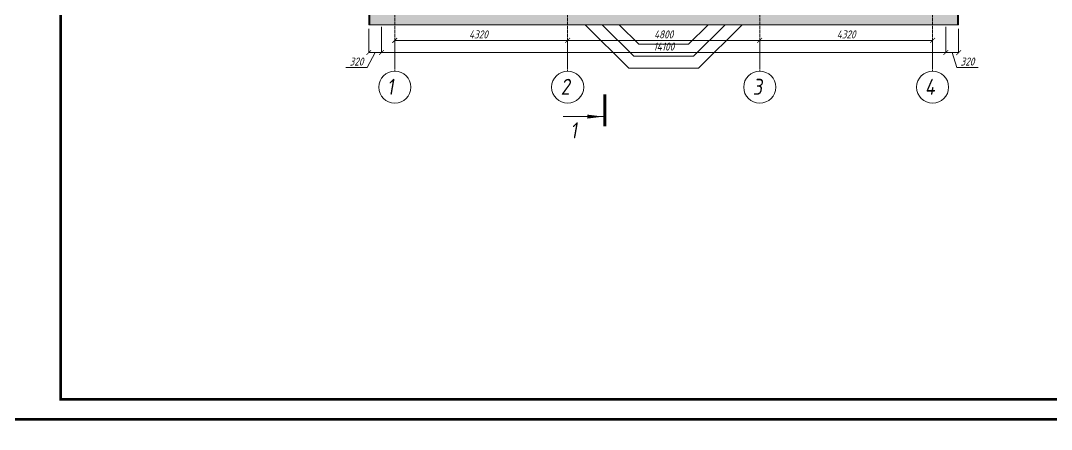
# Model space of a CAD drawing. Header units: millimetres. Extents: x 54 to 1314, y 20 to 614.
# Drawn here: x 484 to 741.6, y 314.4 to 416.6 of the extents above; entities that cross this region are included whole.
import ezdxf

# ---------------------------------------------------------------- set-up
doc = ezdxf.new("R2010")
doc.units = ezdxf.units.MM
doc.linetypes.add('CENTER2', pattern=[1.125, 0.75, -0.125, 0.125, -0.125])
for name, color, linetype, lineweight in [('A_РАЗМ.ОСЕВ.', 4, 'Continuous', 13), ('A_РАЗМ.ОСНОВНЫЕ', 4, 'Continuous', 13), ('А_ВТОРОЙ ПЛАН', 241, 'Continuous', 9), ('А_ПЕРВЫЙ ПЛАН', 102, 'Continuous', 15), ('ЛИСТ', 7, 'Continuous', 18), ('ОСИ', 40, 'CENTER2', 18), ('ШТРИХОВКА', 93, 'Continuous', 9)]:
    doc.layers.add(name, color=color, linetype=linetype, lineweight=lineweight)
doc.styles.add('ROMANS', font='romans.shx', dxfattribs={"width": 0.8, "oblique": 15})
doc.dimstyles.new('100', dxfattribs={"dimtxt": 2, "dimasz": 1.2, "dimexe": 0, "dimexo": 1, "dimgap": 0.5, "dimtad": 1, "dimdec": 0, "dimlfac": 100, "dimdsep": 46, "dimtxsty": 'ROMANS', "dimblk1": 'ARCHTICK', "dimblk2": 'ARCHTICK', "dimsah": 1, "dimcen": 2, "dimclrd": 256, "dimclre": 256, "dimclrt": 256, "dimadec": 0, "dimazin": 2, "dimtfac": 1, "dimtdec": 0, "dimtmove": 1, "dimatfit": 3, "dimfxl": 1, "dimtvp": 1.5, "dimtolj": 1, "dimtzin": 0, "dimlwd": -1, "dimlwe": -1, "dimarcsym": 0})

# ---------------------------------------------------------------- blocks, each defined once
blk = doc.blocks.new('_ARCHTICK')
at = {"color": 0, "linetype": 'ByBlock', "const_width": 0.15}
blk.add_lwpolyline([(-0.5, -0.5), (0.5, 0.5)], dxfattribs=at)
blk = doc.blocks.new('*D377')
at = {"layer": 'A_РАЗМ.ОСЕВ.', "ltscale": 100, "transparency": 16777216}
for p, q in [((577.52, 405), (577.52, 411.69)), ((577.52, 411.69), (620.72, 411.69)), ((620.72, 405), (620.72, 411.69))]:
    blk.add_line(p, q, dxfattribs=at)
at = {"layer": 'Defpoints', "color": 0, "ltscale": 100, "transparency": 16777216}
for p in [(620.72, 411.69), (577.52, 404), (620.72, 404)]:
    blk.add_point(p, dxfattribs=at)
at = {"layer": 'A_РАЗМ.ОСЕВ.', "ltscale": 100, "transparency": 16777216, "xscale": 1.2, "yscale": 1.2, "zscale": 1.2, "rotation": 180}
blk.add_blockref('_ARCHTICK', (577.52, 411.69), dxfattribs=at)
at = {"layer": 'A_РАЗМ.ОСЕВ.', "ltscale": 100, "transparency": 16777216, "xscale": 1.2, "yscale": 1.2, "zscale": 1.2}
blk.add_blockref('_ARCHTICK', (620.72, 411.69), dxfattribs=at)
at = {"layer": 'A_РАЗМ.ОСЕВ.', "ltscale": 100, "transparency": 16777216, "insert": (598.43, 413.19), "char_height": 2, "attachment_point": 5, "style": 'ROMANS'}
blk.add_mtext('\\A1;4320', dxfattribs=at)
blk = doc.blocks.new('*D378')
at = {"layer": 'A_РАЗМ.ОСЕВ.', "ltscale": 100, "transparency": 16777216}
for p, q in [((620.72, 405), (620.72, 411.69)), ((620.72, 411.69), (668.72, 411.69)), ((668.72, 405), (668.72, 411.69))]:
    blk.add_line(p, q, dxfattribs=at)
at = {"layer": 'Defpoints', "color": 0, "ltscale": 100, "transparency": 16777216}
for p in [(668.72, 411.69), (620.72, 404), (668.72, 404)]:
    blk.add_point(p, dxfattribs=at)
at = {"layer": 'A_РАЗМ.ОСЕВ.', "ltscale": 100, "transparency": 16777216, "xscale": 1.2, "yscale": 1.2, "zscale": 1.2, "rotation": 180}
blk.add_blockref('_ARCHTICK', (620.72, 411.69), dxfattribs=at)
at = {"layer": 'A_РАЗМ.ОСЕВ.', "ltscale": 100, "transparency": 16777216, "xscale": 1.2, "yscale": 1.2, "zscale": 1.2}
blk.add_blockref('_ARCHTICK', (668.72, 411.69), dxfattribs=at)
at = {"layer": 'A_РАЗМ.ОСЕВ.', "ltscale": 100, "transparency": 16777216, "insert": (644.72, 413.19), "char_height": 2, "attachment_point": 5, "style": 'ROMANS'}
blk.add_mtext('\\A1;4800', dxfattribs=at)
blk = doc.blocks.new('*D379')
at = {"layer": 'A_РАЗМ.ОСЕВ.', "ltscale": 100, "transparency": 16777216}
for p, q in [((668.72, 405), (668.72, 411.69)), ((668.72, 411.69), (711.92, 411.69)), ((711.92, 405), (711.92, 411.69))]:
    blk.add_line(p, q, dxfattribs=at)
at = {"layer": 'Defpoints', "color": 0, "ltscale": 100, "transparency": 16777216}
for p in [(711.92, 411.69), (668.72, 404), (711.92, 404)]:
    blk.add_point(p, dxfattribs=at)
at = {"layer": 'A_РАЗМ.ОСЕВ.', "ltscale": 100, "transparency": 16777216, "xscale": 1.2, "yscale": 1.2, "zscale": 1.2, "rotation": 180}
blk.add_blockref('_ARCHTICK', (668.72, 411.69), dxfattribs=at)
at = {"layer": 'A_РАЗМ.ОСЕВ.', "ltscale": 100, "transparency": 16777216, "xscale": 1.2, "yscale": 1.2, "zscale": 1.2}
blk.add_blockref('_ARCHTICK', (711.92, 411.69), dxfattribs=at)
at = {"layer": 'A_РАЗМ.ОСЕВ.', "ltscale": 100, "transparency": 16777216, "insert": (690.32, 413.19), "char_height": 2, "attachment_point": 5, "style": 'ROMANS'}
blk.add_mtext('\\A1;4320', dxfattribs=at)
blk = doc.blocks.new('*D389')
at = {"layer": 'A_РАЗМ.ОСНОВНЫЕ', "transparency": 16777216}
for p, q in [((574.22, 415.07), (574.22, 408.65)), ((715.22, 415.07), (715.22, 408.65)), ((574.22, 408.65), (715.22, 408.65))]:
    blk.add_line(p, q, dxfattribs=at)
at = {"layer": 'Defpoints', "color": 0, "transparency": 16777216}
for p in [(574.22, 416.07), (715.22, 416.07), (715.22, 408.65)]:
    blk.add_point(p, dxfattribs=at)
at = {"layer": 'A_РАЗМ.ОСНОВНЫЕ', "transparency": 16777216, "xscale": 1.2, "yscale": 1.2, "zscale": 1.2, "rotation": 180}
blk.add_blockref('_ARCHTICK', (574.22, 408.65), dxfattribs=at)
at = {"layer": 'A_РАЗМ.ОСНОВНЫЕ', "transparency": 16777216, "xscale": 1.2, "yscale": 1.2, "zscale": 1.2}
blk.add_blockref('_ARCHTICK', (715.22, 408.65), dxfattribs=at)
at = {"layer": 'A_РАЗМ.ОСНОВНЫЕ', "transparency": 16777216, "insert": (644.75, 410.15), "char_height": 2, "attachment_point": 5, "style": 'ROMANS'}
blk.add_mtext('\\A1;14100', dxfattribs=at)
blk = doc.blocks.new('*D450')
at = {"layer": 'A_РАЗМ.ОСНОВНЫЕ', "transparency": 16777216}
for p, q in [((574.22, 415.07), (574.22, 408.65)), ((571.02, 414.62), (571.02, 408.65)), ((572.62, 408.65), (570.64, 404.9)), ((574.22, 408.65), (571.02, 408.65)), ((570.64, 404.9), (565.27, 404.9))]:
    blk.add_line(p, q, dxfattribs=at)
at = {"layer": 'Defpoints', "color": 0, "transparency": 16777216}
for p in [(571.02, 415.62), (574.22, 416.07), (571.02, 408.65)]:
    blk.add_point(p, dxfattribs=at)
at = {"layer": 'A_РАЗМ.ОСНОВНЫЕ', "transparency": 16777216, "xscale": 1.2, "yscale": 1.2, "zscale": 1.2, "rotation": 180}
blk.add_blockref('_ARCHTICK', (571.02, 408.65), dxfattribs=at)
at = {"layer": 'A_РАЗМ.ОСНОВНЫЕ', "transparency": 16777216, "xscale": 1.2, "yscale": 1.2, "zscale": 1.2}
blk.add_blockref('_ARCHTICK', (574.22, 408.65), dxfattribs=at)
at = {"layer": 'A_РАЗМ.ОСНОВНЫЕ', "transparency": 16777216, "insert": (567.96, 406.4), "char_height": 2, "attachment_point": 5, "style": 'ROMANS'}
blk.add_mtext('\\A1;320', dxfattribs=at)
blk = doc.blocks.new('*D451')
at = {"layer": 'A_РАЗМ.ОСНОВНЫЕ', "transparency": 16777216}
for p, q in [((715.22, 415.07), (715.22, 408.65)), ((718.42, 414.62), (718.42, 408.65)), ((715.22, 408.65), (718.42, 408.65)), ((716.82, 408.65), (717.95, 404.9)), ((717.95, 404.9), (723.32, 404.9))]:
    blk.add_line(p, q, dxfattribs=at)
at = {"layer": 'Defpoints', "color": 0, "transparency": 16777216}
for p in [(715.22, 416.07), (718.42, 415.62), (718.42, 408.65)]:
    blk.add_point(p, dxfattribs=at)
at = {"layer": 'A_РАЗМ.ОСНОВНЫЕ', "transparency": 16777216, "xscale": 1.2, "yscale": 1.2, "zscale": 1.2, "rotation": 180}
blk.add_blockref('_ARCHTICK', (715.22, 408.65), dxfattribs=at)
at = {"layer": 'A_РАЗМ.ОСНОВНЫЕ', "transparency": 16777216, "xscale": 1.2, "yscale": 1.2, "zscale": 1.2}
blk.add_blockref('_ARCHTICK', (718.42, 408.65), dxfattribs=at)
at = {"layer": 'A_РАЗМ.ОСНОВНЫЕ', "transparency": 16777216, "insert": (720.63, 406.4), "char_height": 2, "attachment_point": 5, "style": 'ROMANS'}
blk.add_mtext('\\A1;320', dxfattribs=at)

msp = doc.modelspace()

# ---------------------------------------------------------------- hatches: boundary and pattern name
at = {"layer": 'ШТРИХОВКА'}
h = msp.add_hatch(dxfattribs=at)
h.set_pattern_fill('SHINGLES', color=30, scale=4, angle=720, pattern_type=2)
h.set_pattern_definition([(360, (-2220.4113, 4956.2288), (2e-15, 4), [1.2, -0.8, 1.2, -0.8]), (360, (-2219.4113, 4958.2288), (2e-15, 4), [1.2, -0.8, 1.2, -0.8]), (90, (-2220.8113, 4956.6288), (-4, 2e-15), [1.6, -2.4]), (90, (-2219.8113, 4958.6288), (-4, 2e-15), [1.6, -2.4]), (90, (-2218.8113, 4956.6288), (-4, 2e-15), [1.6, -2.4]), (90, (-2217.8113, 4958.6288), (-4, 2e-15), [1.6, -2.4]), (225, (-2220.8113, 4956.6288), (-3e-15, -4), [0.5656854, -5.0911688]), (225, (-2218.8113, 4956.6288), (-3e-15, -4), [0.5656854, -5.0911688]), (225, (-2219.8113, 4958.6288), (-3e-15, -4), [0.5656854, -5.0911688]), (225, (-2217.8113, 4958.6288), (-3e-15, -4), [0.5656854, -5.0911688]), (135, (-2220.4113, 4956.2288), (-4, 2e-15), [0.5656854, -5.0911688]), (135, (-2219.4113, 4958.2288), (-4, 2e-15), [0.5656854, -5.0911688]), (135, (-2218.4113, 4956.2288), (-4, 2e-15), [0.5656854, -5.0911688]), (135, (-2217.4113, 4958.2288), (-4, 2e-15), [0.5656854, -5.0911688])])
h.paths.add_polyline_path([(711.425, 442.117), (715.225, 442.117), (715.225, 430.517), (708.825, 430.517), (708.825, 436.917), (711.425, 436.917)], flags=16)
h.paths.add_polyline_path([(629.425, 446.417), (629.425, 446.417), (573.725, 446.417), (573.725, 446.717), (571.325, 446.717), (571.325, 415.617), (718.125, 415.616), (718.125, 446.717), (715.725, 446.717), (715.725, 446.417)])

# ---------------------------------------------------------------- linework, layer by layer
at = {"layer": 'А_ВТОРОЙ ПЛАН'}
for p, q in [((625.125, 415.617), (636.022, 404.719)), ((629.367, 415.617), (637.265, 407.719)), ((633.61, 415.617), (638.508, 410.719)), ((655.839, 415.617), (650.942, 410.719)), ((660.082, 415.617), (652.184, 407.719)), ((664.325, 415.617), (653.427, 404.719)), ((650.942, 410.719), (638.508, 410.719)), ((652.184, 407.719), (637.265, 407.719)), ((653.427, 404.719), (636.022, 404.719))]:
    msp.add_line(p, q, dxfattribs=at)
at = {"layer": 'А_ПЕРВЫЙ ПЛАН', "ltscale": 100}
for p, q in [((571.025, 415.617), (571.025, 446.717)), ((571.325, 415.617), (571.325, 446.717)), ((718.125, 415.617), (718.125, 446.717)), ((718.425, 415.617), (718.425, 446.717)), ((718.425, 415.617), (571.025, 415.617))]:
    msp.add_line(p, q, dxfattribs=at)
at = {"layer": 'ЛИСТ'}
msp.add_line((629.624, 392.635), (619.624, 392.635), dxfattribs=at)
at = {"layer": 'ЛИСТ', "const_width": 0.7}
for points in [[(474.025, 316.917), (894.025, 316.917), (894.025, 613.917), (474.025, 613.917)], [(494.025, 321.917), (889.025, 321.917), (889.025, 608.917), (494.025, 608.917)], [(474.025, 19.917), (894.025, 19.917), (894.025, 316.917), (474.025, 316.917)]]:
    msp.add_lwpolyline(points, close=True, dxfattribs=at)
msp.add_lwpolyline([(630.026, 398.17), (630.026, 390.17)], dxfattribs=at)
at = {"layer": 'ЛИСТ', "lineweight": 60}
msp.add_lwpolyline([(629.624, 392.635, 0, 1, 0), (625.624, 392.635, 0, 0, 0)], format="xyseb", dxfattribs=at)
at = {"layer": 'ОСИ', "ltscale": 0.01}
for p, q in [((577.525, 595.481), (577.525, 404.005)), ((620.725, 595.681), (620.725, 404.005)), ((668.725, 595.681), (668.725, 404.005)), ((711.925, 595.481), (711.925, 404.005))]:
    msp.add_line(p, q, dxfattribs=at)
at = {"layer": 'ОСИ', "color": 18, "linetype": 'Continuous', "true_color": 0x000000}
for centre in [(577.525, 400.005), (620.725, 400.005), (668.725, 400.005), (711.925, 400.005)]:
    msp.add_circle(centre, 4, dxfattribs=at)

# ---------------------------------------------------------------- texts
at = {"layer": 'ЛИСТ', "style": 'ROMANS', "oblique": 10, "width": 0.8}
msp.add_text('1', height=4, dxfattribs=at).set_placement((621.391, 387.195))
at = {"layer": 'ОСИ', "color": 18, "linetype": 'Continuous', "lineweight": 30, "true_color": 0x000000, "style": 'ROMANS', "oblique": 10, "width": 0.8}
msp.add_text('1', height=4, dxfattribs=at).set_placement((575.567, 398.088))
at = {"layer": 'ОСИ', "color": 18, "linetype": 'Continuous', "true_color": 0x000000, "style": 'ROMANS', "oblique": 10, "width": 0.8}
for s, p in [('2', (618.978, 398.088)), ('3', (666.978, 398.088)), ('4', (709.985, 398.088))]:
    msp.add_text(s, height=4, dxfattribs=at).set_placement(p)

# ---------------------------------------------------------------- dimensions: what is measured, and where the dimension line sits
at = {"layer": 'A_РАЗМ.ОСЕВ.', "ltscale": 100}
dim = msp.add_linear_dim(base=(620.725, 411.691), p1=(577.525, 404.005), p2=(620.725, 404.005), dimstyle='100', dxfattribs=at)
dim.commit()
dim.dimension.update_dxf_attribs({"geometry": '*D377', "text_midpoint": (598.432, 411.691), "dimtype": 160})
for base, p1, p2, picture, middle in [((668.725, 411.691), (620.725, 404.005), (668.725, 404.005), '*D378', (644.725, 413.191)), ((711.925, 411.691), (668.725, 404.005), (711.925, 404.005), '*D379', (690.325, 413.191))]:
    dim = msp.add_linear_dim(base=base, p1=p1, p2=p2, dimstyle='100', dxfattribs=at)
    dim.commit()
    dim.dimension.update_dxf_attribs({"geometry": picture, "text_midpoint": middle})
at = {"layer": 'A_РАЗМ.ОСНОВНЫЕ'}
for base, p2, picture, middle in [((571.025, 408.648), (571.025, 415.617), '*D450', (570.142, 404.898)), ((715.225, 408.648), (715.225, 416.069), '*D389', (644.751, 408.648))]:
    dim = msp.add_linear_dim(base=base, p1=(574.225, 416.069), p2=p2, dimstyle='100', dxfattribs=at)
    dim.commit()
    dim.dimension.update_dxf_attribs({"geometry": picture, "text_midpoint": middle, "dimtype": 160})
dim = msp.add_linear_dim(base=(718.425, 408.648), p1=(715.225, 416.069), p2=(718.425, 415.617), dimstyle='100', dxfattribs=at)
dim.commit()
dim.dimension.update_dxf_attribs({"geometry": '*D451', "text_midpoint": (718.45, 406.398)})

doc.saveas('drawing.dxf')
